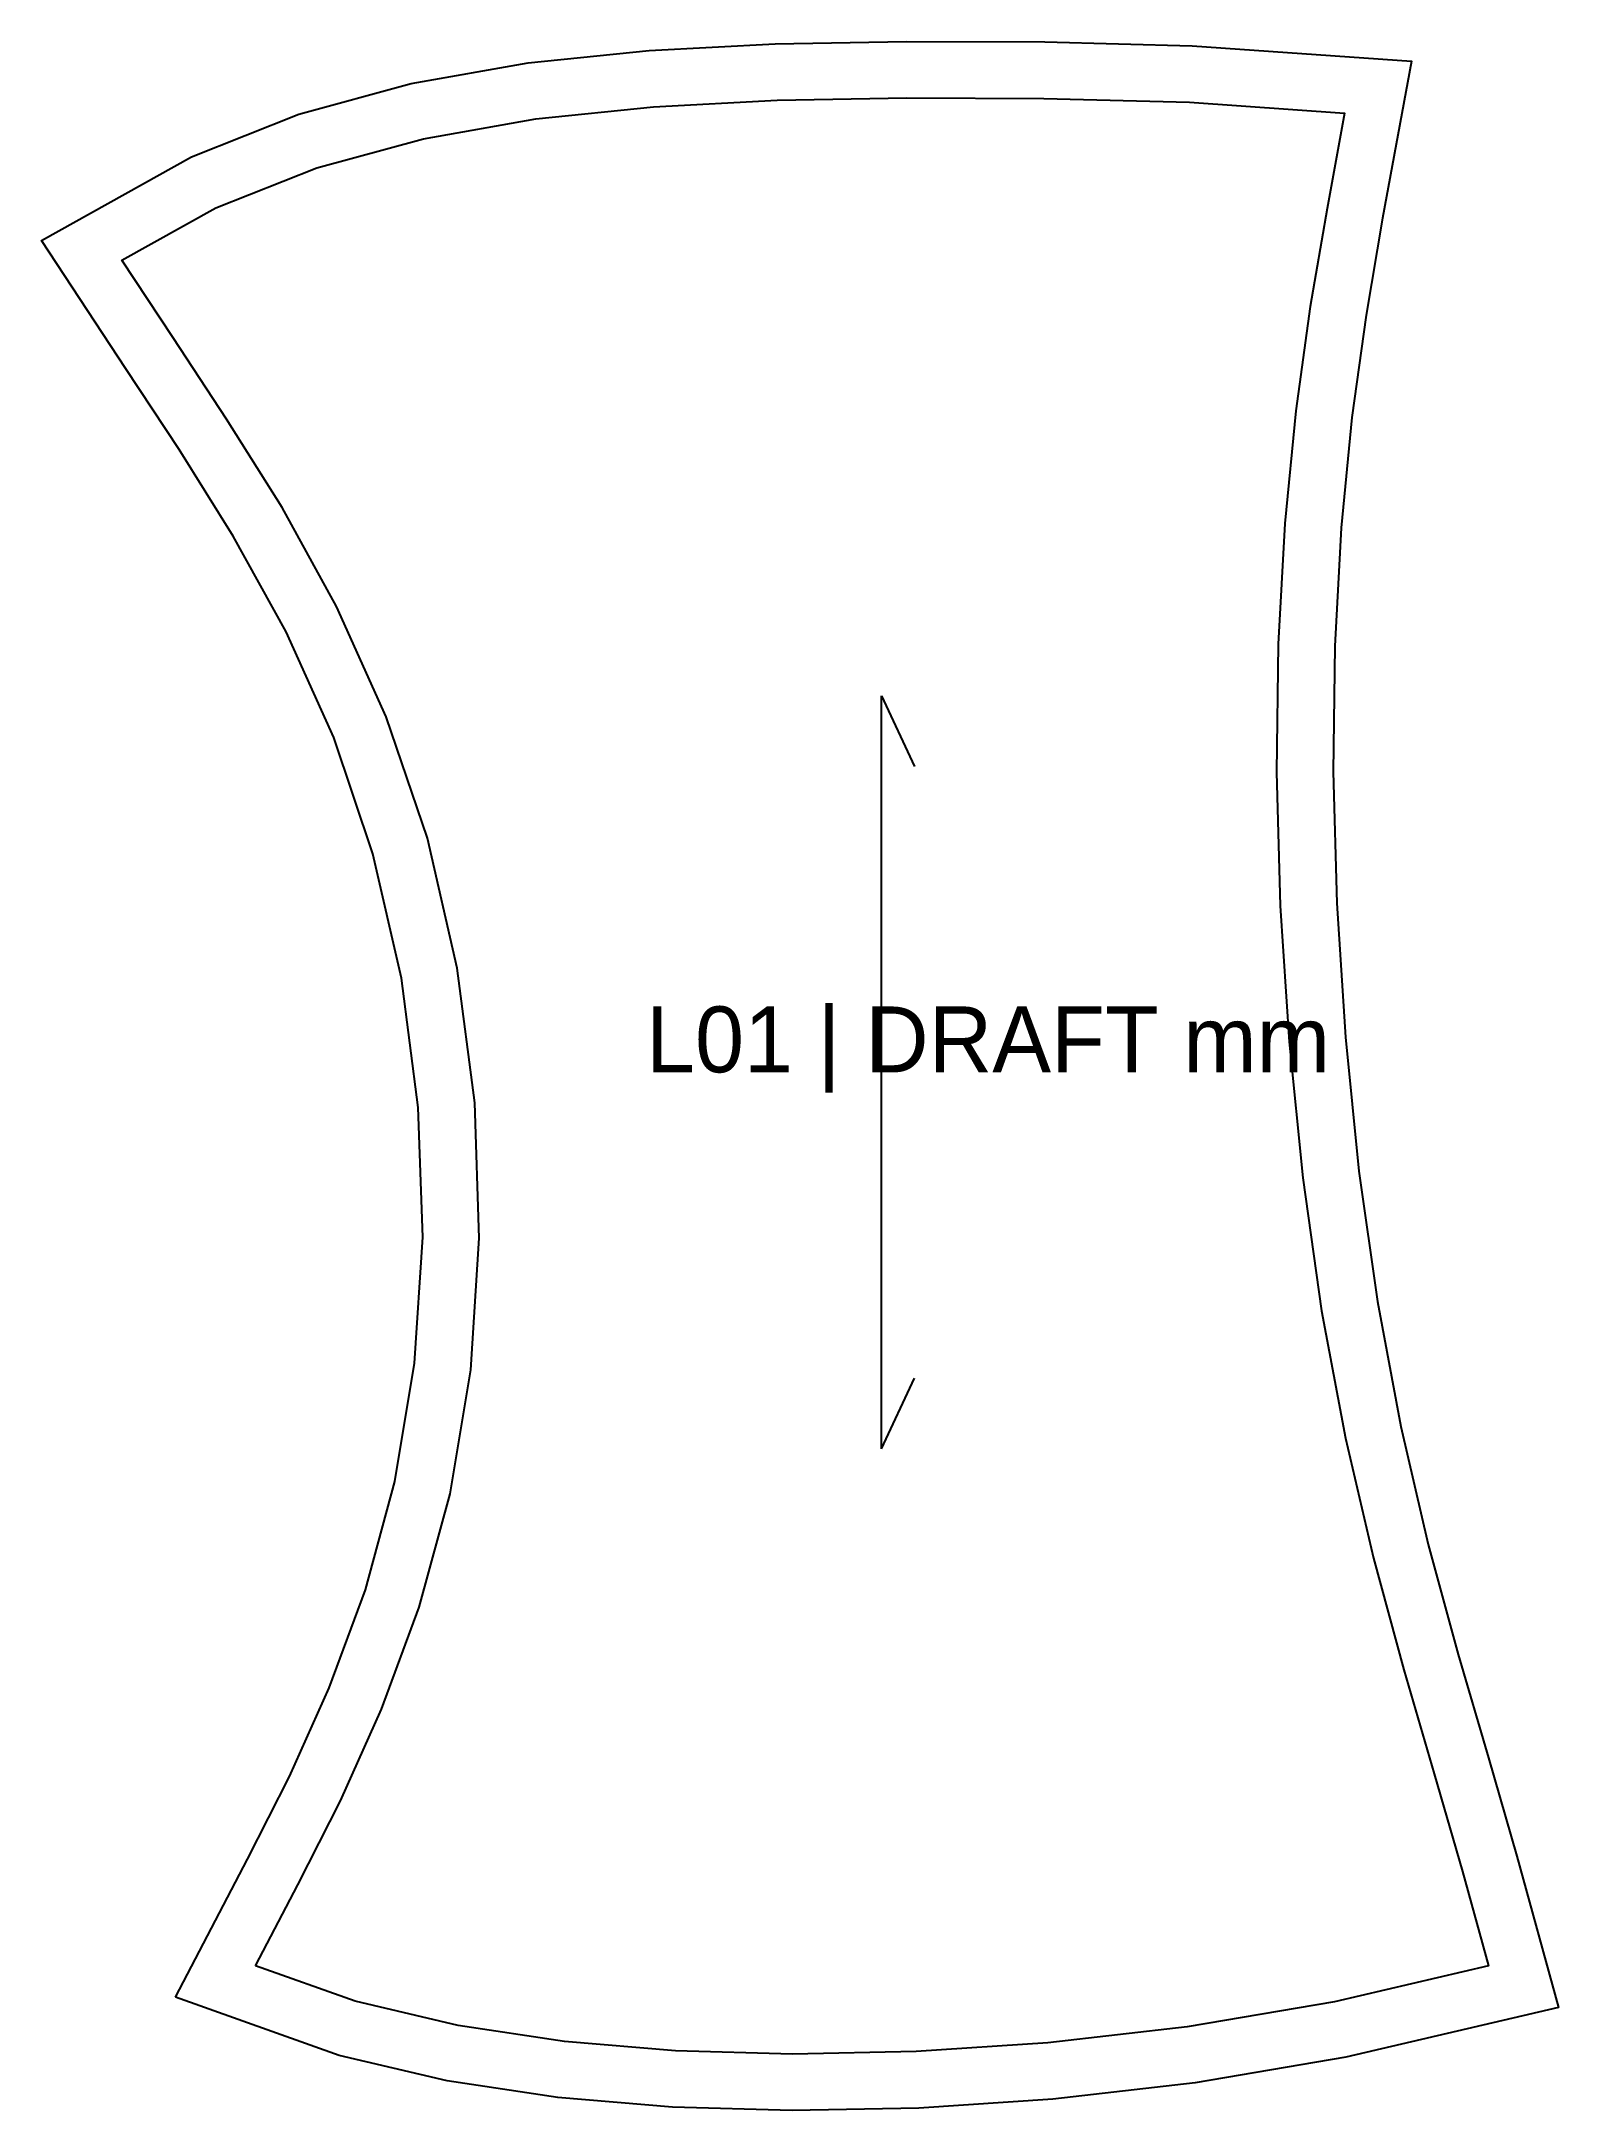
# Model space of a CAD drawing. Header units: millimetres. Extents: x -17 to 305, y -12 to 428.
import ezdxf

# ---------------------------------------------------------------- set-up
doc = ezdxf.new("R2010")
doc.units = ezdxf.units.MM
for name, color, linetype in [('CUT', 7, 'Continuous'), ('GRAIN', 1, 'Continuous'), ('LABEL', 7, 'Continuous'), ('SEW', 3, 'Continuous')]:
    doc.layers.add(name, color=color, linetype=linetype)

msp = doc.modelspace()

# ---------------------------------------------------------------- linework, layer by layer
at = {"layer": 'CUT'}
msp.add_lwpolyline([(11.35, 12.09), (26.69, 41.46), (35.56, 59.01), (44.03, 77.86), (51.71, 98.65), (57.97, 121.67), (62.16, 146.82), (63.87, 173.6), (62.94, 201.19), (59.38, 228.66), (53.3, 255.1), (44.96, 279.77), (34.84, 302.27), (23.64, 322.56), (12.11, 340.99), (0.82, 358.13), (-17.12, 385.42), (14.76, 403.2), (37.54, 412.26), (61.43, 418.77), (86.26, 423.14), (111.99, 425.8), (138.71, 427.21), (166.62, 427.72), (195.99, 427.6), (227.29, 426.77), (273.85, 423.5), (267.75, 390.15), (264.23, 369.55), (261.23, 347.79), (258.95, 324.38), (257.58, 299.21), (257.25, 272.48), (258, 244.59), (259.83, 216.1), (262.71, 187.67), (266.65, 159.92), (271.61, 133.37), (277.45, 108.33), (283.81, 84.9), (290.22, 62.93), (296.26, 42.08), (305.13, 9.93), (259.91, -0.67), (227.93, -6.08), (197.69, -9.55), (169.22, -11.45), (142.37, -12), (116.92, -11.29), (92.59, -9.24), (69.1, -5.7), (46.13, -0.28), (11.35, 12.09)], close=True, dxfattribs=at)
at = {"layer": 'GRAIN'}
for p, q in [((161.3, 128.64), (161.3, 288.64)), ((161.3, 288.64), (168.3, 273.64)), ((161.3, 128.64), (168.3, 143.64))]:
    msp.add_line(p, q, dxfattribs=at)
at = {"layer": 'SEW'}
msp.add_lwpolyline([(28.38, 18.77), (37.37, 35.98), (46.39, 53.85), (55.14, 73.32), (63.15, 94.99), (69.71, 119.1), (74.1, 145.45), (75.89, 173.42), (74.92, 202.17), (71.2, 230.78), (64.86, 258.37), (56.14, 284.17), (45.58, 307.64), (33.99, 328.65), (22.21, 347.47), (10.84, 364.73), (0, 381.22), (19.92, 392.34), (41.35, 400.86), (64.05, 407.05), (87.92, 411.25), (112.92, 413.84), (139.14, 415.21), (166.7, 415.72), (195.81, 415.6), (226.71, 414.78), (259.63, 412.47), (255.94, 392.24), (252.37, 371.39), (249.31, 349.19), (246.98, 325.28), (245.58, 299.62), (245.24, 272.4), (246.01, 244.05), (247.87, 215.11), (250.8, 186.22), (254.8, 157.97), (259.86, 130.9), (265.81, 105.4), (272.26, 81.65), (278.7, 59.57), (284.72, 38.82), (290.24, 18.77), (257.54, 11.1), (226.24, 5.8), (196.61, 2.41), (168.7, 0.54), (142.41, 0), (117.59, 0.7), (93.99, 2.68), (71.38, 6.09), (49.53, 11.25)], close=True, dxfattribs=at)

# ---------------------------------------------------------------- texts
at = {"layer": 'LABEL'}
msp.add_text('L01 | DRAFT mm', height=14, dxfattribs=at).set_placement((111.3, 208.64))

doc.saveas('drawing.dxf')
